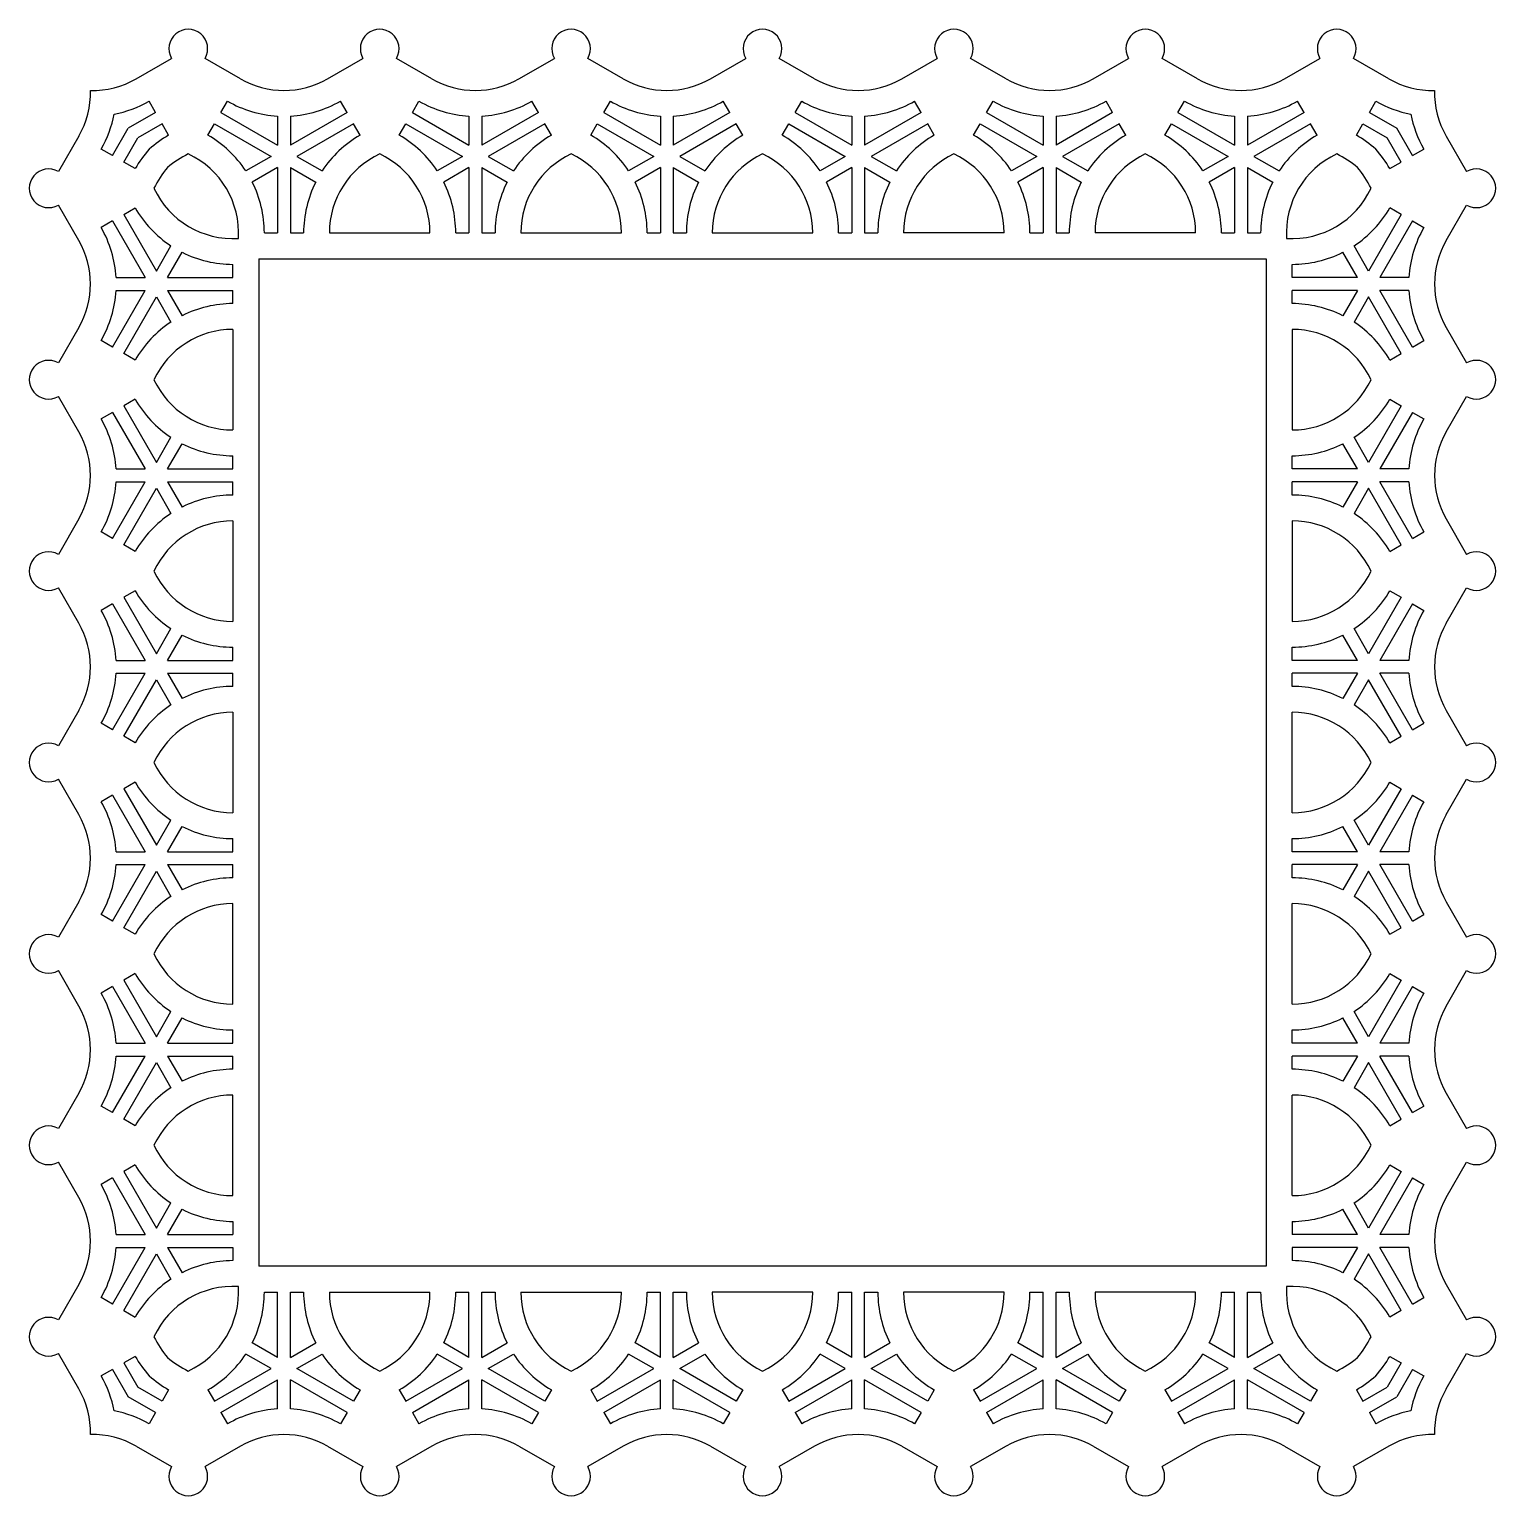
# Model space of a CAD drawing. Extents: x -115 to 365, y -50 to 177.
# Drawn here: x 138.1 to 365.4, y -49.9 to 177.4 of the extents above; entities that cross this region are included whole.
import ezdxf

# ---------------------------------------------------------------- set-up
doc = ezdxf.new("R2010")
doc.units = 0
doc.layers.get('0').update_dxf_attribs({"linetype": 'CONTINUOUS'})

msp = doc.modelspace()

# ---------------------------------------------------------------- linework, layer by layer
for p, q in [((154.629152, 169.772779), (160.11578, 172.940485)), ((170.79856, 169.772779), (165.311932, 172.940485)), ((184.300386, 169.772779), (189.787014, 172.940485)), ((200.469794, 169.772779), (194.983166, 172.940485)), ((213.971621, 169.772779), (219.458248, 172.940485)), ((230.141028, 169.772779), (224.654401, 172.940485)), ((243.642855, 169.772779), (249.129482, 172.940485)), ((259.812262, 169.772779), (254.325635, 172.940485)), ((273.314089, 169.772779), (278.800716, 172.940485)), ((289.483496, 169.772779), (283.996869, 172.940485)), ((302.985323, 169.772779), (308.47195, 172.940485)), ((319.15473, 169.772779), (313.668103, 172.940485)), ((332.656557, 169.772779), (338.143184, 172.940485)), ((348.825964, 169.772779), (343.339337, 172.940485)), ((157.650328, 164.539948), (156.629152, 166.308677)), ((167.777384, 164.539948), (168.79856, 166.308677)), ((187.321562, 164.539948), (186.300386, 166.308677)), ((197.448618, 164.539948), (198.469794, 166.308677)), ((216.992796, 164.539948), (215.971621, 166.308677)), ((227.119852, 164.539948), (228.141028, 166.308677)), ((246.664031, 164.539948), (245.642855, 166.308677)), ((256.791086, 164.539948), (257.812262, 166.308677)), ((276.335265, 164.539948), (275.314089, 166.308677)), ((286.46232, 164.539948), (287.483496, 166.308677)), ((306.006499, 164.539948), (304.985323, 166.308677)), ((316.133554, 164.539948), (317.15473, 166.308677)), ((335.677733, 164.539948), (334.656557, 166.308677)), ((345.804788, 164.539948), (346.825964, 166.308677)), ((157.650328, 164.539948), (153.417233, 162.095969)), ((167.777384, 164.539948), (176.549473, 159.47538)), ((176.549473, 163.992469), (176.549473, 159.47538)), ((187.321562, 164.539948), (178.549473, 159.47538)), ((178.549473, 163.992469), (178.549473, 159.47538)), ((197.448618, 164.539948), (206.220707, 159.47538)), ((206.220707, 163.992469), (206.220707, 159.47538)), ((216.992796, 164.539948), (208.220707, 159.47538)), ((208.220707, 163.992469), (208.220707, 159.47538)), ((227.119852, 164.539948), (235.891941, 159.47538)), ((235.891941, 163.992469), (235.891941, 159.47538)), ((246.664031, 164.539948), (237.891941, 159.47538)), ((237.891941, 163.992469), (237.891941, 159.47538)), ((256.791086, 164.539948), (265.563175, 159.47538)), ((265.563175, 163.992469), (265.563175, 159.47538)), ((276.335265, 164.539948), (267.563175, 159.47538)), ((267.563175, 163.992469), (267.563175, 159.47538)), ((286.46232, 164.539948), (295.234409, 159.47538)), ((295.234409, 163.992469), (295.234409, 159.47538)), ((306.006499, 164.539948), (297.234409, 159.47538)), ((297.234409, 163.992469), (297.234409, 159.47538)), ((316.133554, 164.539948), (324.905644, 159.47538)), ((324.905644, 163.992469), (324.905644, 159.47538)), ((335.677733, 164.539948), (326.905644, 159.47538)), ((326.905644, 163.992469), (326.905644, 159.47538)), ((345.804788, 164.539948), (350.037884, 162.095969)), ((150.973254, 157.862874), (153.417233, 162.095969)), ((158.650328, 162.807898), (154.881334, 160.631868)), ((159.671504, 161.039169), (158.650328, 162.807898)), ((165.756208, 161.039169), (166.777384, 162.807898)), ((166.777384, 162.807898), (175.549473, 157.74333)), ((188.321562, 162.807898), (179.549473, 157.74333)), ((189.342738, 161.039169), (188.321562, 162.807898)), ((195.427442, 161.039169), (196.448618, 162.807898)), ((196.448618, 162.807898), (205.220707, 157.74333)), ((217.992796, 162.807898), (209.220707, 157.74333)), ((219.013972, 161.039169), (217.992796, 162.807898)), ((225.098676, 161.039169), (226.119852, 162.807898)), ((226.119852, 162.807898), (234.891941, 157.74333)), ((247.664031, 162.807898), (238.891941, 157.74333)), ((248.685206, 161.039169), (247.664031, 162.807898)), ((254.76991, 161.039169), (255.791086, 162.807898)), ((255.791086, 162.807898), (264.563175, 157.74333)), ((277.335265, 162.807898), (268.563175, 157.74333)), ((278.356441, 161.039169), (277.335265, 162.807898)), ((284.441144, 161.039169), (285.46232, 162.807898)), ((285.46232, 162.807898), (294.234409, 157.74333)), ((307.006499, 162.807898), (298.234409, 157.74333)), ((308.027675, 161.039169), (307.006499, 162.807898)), ((314.112378, 161.039169), (315.133554, 162.807898)), ((315.133554, 162.807898), (323.905644, 157.74333)), ((336.677733, 162.807898), (327.905644, 157.74333)), ((337.698909, 161.039169), (336.677733, 162.807898)), ((343.783612, 161.039169), (344.804788, 162.807898)), ((344.804788, 162.807898), (348.573783, 160.631868)), ((352.481863, 157.862874), (350.037884, 162.095969)), ((145.740423, 160.884049), (142.572717, 155.397422)), ((152.705304, 156.862874), (154.881334, 160.631868)), ((350.749812, 156.862874), (348.573783, 160.631868)), ((357.714693, 160.884049), (360.882399, 155.397422)), ((150.973254, 157.862874), (149.204525, 158.884049)), ((154.474033, 155.841698), (152.705304, 156.862874)), ((175.549473, 157.74333), (171.63756, 155.484785)), ((179.549473, 157.74333), (183.461386, 155.484785)), ((205.220707, 157.74333), (201.308794, 155.484785)), ((209.220707, 157.74333), (213.132621, 155.484785)), ((234.891941, 157.74333), (230.980028, 155.484785)), ((238.891941, 157.74333), (242.803855, 155.484785)), ((264.563175, 157.74333), (260.651262, 155.484785)), ((268.563175, 157.74333), (272.475089, 155.484785)), ((294.234409, 157.74333), (290.322496, 155.484785)), ((298.234409, 157.74333), (302.146323, 155.484785)), ((323.905644, 157.74333), (319.99373, 155.484785)), ((327.905644, 157.74333), (331.817557, 155.484785)), ((348.981084, 155.841698), (350.749812, 156.862874)), ((352.481863, 157.862874), (354.250592, 158.884049)), ((176.549473, 156.011279), (172.63756, 153.752735)), ((176.549473, 156.011279), (176.549473, 145.882143)), ((178.549473, 156.011279), (178.549473, 145.882143)), ((178.549473, 156.011279), (182.461386, 153.752735)), ((206.220707, 156.011279), (202.308794, 153.752735)), ((206.220707, 156.011279), (206.220707, 145.882143)), ((208.220707, 156.011279), (208.220707, 145.882143)), ((208.220707, 156.011279), (212.132621, 153.752735)), ((235.891941, 156.011279), (231.980028, 153.752735)), ((235.891941, 156.011279), (235.891941, 145.882143)), ((237.891941, 156.011279), (237.891941, 145.882143)), ((237.891941, 156.011279), (241.803855, 153.752735)), ((265.563175, 156.011279), (261.651262, 153.752735)), ((265.563175, 156.011279), (265.563175, 145.882143)), ((267.563175, 156.011279), (267.563175, 145.882143)), ((267.563175, 156.011279), (271.475089, 153.752735)), ((295.234409, 156.011279), (291.322496, 153.752735)), ((295.234409, 156.011279), (295.234409, 145.882143)), ((297.234409, 156.011279), (297.234409, 145.882143)), ((297.234409, 156.011279), (301.146323, 153.752735)), ((324.905644, 156.011279), (320.99373, 153.752735)), ((324.905644, 156.011279), (324.905644, 145.882143)), ((326.905644, 156.011279), (326.905644, 145.882143)), ((326.905644, 156.011279), (330.817557, 153.752735)), ((145.740423, 144.714642), (142.572717, 150.201269)), ((357.714693, 144.714642), (360.882399, 150.201269)), ((152.705304, 148.735818), (154.474033, 149.756994)), ((152.705304, 148.735818), (157.769872, 139.963729)), ((350.749812, 148.735818), (345.685244, 139.963729)), ((350.749812, 148.735818), (348.981084, 149.756994)), ((150.973254, 147.735818), (149.204525, 146.714642)), ((150.973254, 147.735818), (156.037822, 138.963729)), ((174.507121, 145.882143), (176.549473, 145.882143)), ((178.549473, 145.882143), (180.591825, 145.882143)), ((184.591825, 145.882143), (200.178355, 145.882143)), ((204.178355, 145.882143), (206.220707, 145.882143)), ((208.220707, 145.882143), (210.263059, 145.882143)), ((214.263059, 145.882143), (229.849589, 145.882143)), ((233.849589, 145.882143), (235.891941, 145.882143)), ((237.891941, 145.882143), (239.934293, 145.882143)), ((243.934293, 145.882143), (259.520824, 145.882143)), ((263.520824, 145.882143), (265.563175, 145.882143)), ((267.563175, 145.882143), (269.605527, 145.882143)), ((289.192058, 145.882143), (273.605527, 145.882143)), ((293.192058, 145.882143), (295.234409, 145.882143)), ((297.234409, 145.882143), (299.276761, 145.882143)), ((318.863292, 145.882143), (303.276761, 145.882143)), ((322.863292, 145.882143), (324.905644, 145.882143)), ((326.905644, 145.882143), (328.947995, 145.882143)), ((352.481863, 147.735818), (347.417295, 138.963729)), ((352.481863, 147.735818), (354.250592, 146.714642)), ((157.769872, 139.963729), (160.028417, 143.875642)), ((345.685244, 139.963729), (343.4267, 143.875642)), ((159.501923, 138.963729), (161.760467, 142.875642)), ((169.631059, 138.963729), (169.631059, 141.006081)), ((173.631059, 141.882143), (329.824057, 141.882143)), ((173.631059, 141.882143), (173.631059, -14.310856)), ((329.824057, 141.882143), (329.824057, -14.310856)), ((333.824057, 138.963729), (333.824057, 141.006081)), ((343.953194, 138.963729), (341.694649, 142.875642)), ((151.520733, 138.963729), (156.037822, 138.963729)), ((159.501923, 138.963729), (169.631059, 138.963729)), ((343.953194, 138.963729), (333.824057, 138.963729)), ((351.934384, 138.963729), (347.417295, 138.963729)), ((150.973254, 128.191639), (156.037822, 136.963729)), ((151.520733, 136.963729), (156.037822, 136.963729)), ((159.501923, 136.963729), (161.760467, 133.051815)), ((159.501923, 136.963729), (169.631059, 136.963729)), ((169.631059, 134.921377), (169.631059, 136.963729)), ((333.824057, 134.921377), (333.824057, 136.963729)), ((343.953194, 136.963729), (333.824057, 136.963729)), ((343.953194, 136.963729), (341.694649, 133.051815)), ((352.481863, 128.191639), (347.417295, 136.963729)), ((351.934384, 136.963729), (347.417295, 136.963729)), ((152.705304, 127.191639), (157.769872, 135.963729)), ((157.769872, 135.963729), (160.028417, 132.051815)), ((345.685244, 135.963729), (343.4267, 132.051815)), ((350.749812, 127.191639), (345.685244, 135.963729)), ((145.740423, 131.212815), (142.572717, 125.726188)), ((169.631059, 130.921377), (169.631059, 115.334846)), ((333.824057, 130.921377), (333.824057, 115.334846)), ((357.714693, 131.212815), (360.882399, 125.726188)), ((150.973254, 128.191639), (149.204525, 129.212815)), ((352.481863, 128.191639), (354.250592, 129.212815)), ((154.474033, 126.170464), (152.705304, 127.191639)), ((348.981084, 126.170464), (350.749812, 127.191639)), ((145.740423, 115.043408), (142.572717, 120.530035)), ((357.714693, 115.043408), (360.882399, 120.530035)), ((154.474033, 120.08576), (152.705304, 119.064584)), ((152.705304, 119.064584), (157.769872, 110.292495)), ((350.749812, 119.064584), (345.685244, 110.292495)), ((348.981084, 120.08576), (350.749812, 119.064584)), ((150.973254, 118.064584), (149.204525, 117.043408)), ((150.973254, 118.064584), (156.037822, 109.292495)), ((352.481863, 118.064584), (347.417295, 109.292495)), ((352.481863, 118.064584), (354.250592, 117.043408)), ((157.769872, 110.292495), (160.028417, 114.204408)), ((345.685244, 110.292495), (343.4267, 114.204408)), ((159.501923, 109.292495), (161.760467, 113.204408)), ((343.953194, 109.292495), (341.694649, 113.204408)), ((151.520733, 109.292495), (156.037822, 109.292495)), ((159.501923, 109.292495), (169.631059, 109.292495)), ((169.631059, 109.292495), (169.631059, 111.334846)), ((333.824057, 109.292495), (333.824057, 111.334846)), ((343.953194, 109.292495), (333.824057, 109.292495)), ((351.934384, 109.292495), (347.417295, 109.292495)), ((150.973254, 98.520405), (156.037822, 107.292495)), ((151.520733, 107.292495), (156.037822, 107.292495)), ((159.501923, 107.292495), (161.760467, 103.380581)), ((159.501923, 107.292495), (169.631059, 107.292495)), ((169.631059, 105.250143), (169.631059, 107.292495)), ((343.953194, 107.292495), (333.824057, 107.292495)), ((333.824057, 105.250143), (333.824057, 107.292495)), ((343.953194, 107.292495), (341.694649, 103.380581)), ((352.481863, 98.520405), (347.417295, 107.292495)), ((351.934384, 107.292495), (347.417295, 107.292495)), ((152.705304, 97.520405), (157.769872, 106.292495)), ((157.769872, 106.292495), (160.028417, 102.380581)), ((345.685244, 106.292495), (343.4267, 102.380581)), ((350.749812, 97.520405), (345.685244, 106.292495)), ((145.740423, 101.541581), (142.572717, 96.054954)), ((169.631059, 101.250143), (169.631059, 85.663612)), ((333.824057, 101.250143), (333.824057, 85.663612)), ((357.714693, 101.541581), (360.882399, 96.054954)), ((150.973254, 98.520405), (149.204525, 99.541581)), ((352.481863, 98.520405), (354.250592, 99.541581)), ((154.474033, 96.499229), (152.705304, 97.520405)), ((348.981084, 96.499229), (350.749812, 97.520405)), ((145.740423, 85.372174), (142.572717, 90.858801)), ((154.474033, 90.414526), (152.705304, 89.39335)), ((152.705304, 89.39335), (157.769872, 80.621261)), ((350.749812, 89.39335), (345.685244, 80.621261)), ((348.981084, 90.414526), (350.749812, 89.39335)), ((357.714693, 85.372174), (360.882399, 90.858801)), ((150.973254, 88.39335), (149.204525, 87.372174)), ((150.973254, 88.39335), (156.037822, 79.621261)), ((352.481863, 88.39335), (347.417295, 79.621261)), ((352.481863, 88.39335), (354.250592, 87.372174)), ((157.769872, 80.621261), (160.028417, 84.533174)), ((345.685244, 80.621261), (343.4267, 84.533174)), ((159.501923, 79.621261), (161.760467, 83.533174)), ((343.953194, 79.621261), (341.694649, 83.533174)), ((151.520733, 79.621261), (156.037822, 79.621261)), ((159.501923, 79.621261), (169.631059, 79.621261)), ((169.631059, 79.621261), (169.631059, 81.663612)), ((333.824057, 79.621261), (333.824057, 81.663612)), ((343.953194, 79.621261), (333.824057, 79.621261)), ((351.934384, 79.621261), (347.417295, 79.621261)), ((150.973254, 68.849171), (156.037822, 77.621261)), ((151.520733, 77.621261), (156.037822, 77.621261)), ((159.501923, 77.621261), (169.631059, 77.621261)), ((159.501923, 77.621261), (161.760467, 73.709347)), ((169.631059, 75.578909), (169.631059, 77.621261)), ((343.953194, 77.621261), (333.824057, 77.621261)), ((333.824057, 75.578909), (333.824057, 77.621261)), ((343.953194, 77.621261), (341.694649, 73.709347)), ((352.481863, 68.849171), (347.417295, 77.621261)), ((351.934384, 77.621261), (347.417295, 77.621261)), ((152.705304, 67.849171), (157.769872, 76.621261)), ((157.769872, 76.621261), (160.028417, 72.709347)), ((345.685244, 76.621261), (343.4267, 72.709347)), ((350.749812, 67.849171), (345.685244, 76.621261)), ((145.740423, 71.870347), (142.572717, 66.38372)), ((169.631059, 71.578909), (169.631059, 55.992378)), ((333.824057, 55.992378), (333.824057, 71.578909)), ((357.714693, 71.870347), (360.882399, 66.38372)), ((150.973254, 68.849171), (149.204525, 69.870347)), ((352.481863, 68.849171), (354.250592, 69.870347)), ((154.474033, 66.827995), (152.705304, 67.849171)), ((348.981084, 66.827995), (350.749812, 67.849171)), ((145.740423, 55.70094), (142.572717, 61.187567)), ((154.474033, 60.743292), (152.705304, 59.722116)), ((152.705304, 59.722116), (157.769872, 50.950026)), ((350.749812, 59.722116), (345.685244, 50.950026)), ((348.981084, 60.743292), (350.749812, 59.722116)), ((357.714693, 55.70094), (360.882399, 61.187567)), ((150.973254, 58.722116), (149.204525, 57.70094)), ((150.973254, 58.722116), (156.037822, 49.950026)), ((352.481863, 58.722116), (347.417295, 49.950026)), ((352.481863, 58.722116), (354.250592, 57.70094)), ((157.769872, 50.950026), (160.028417, 54.86194)), ((345.685244, 50.950026), (343.4267, 54.86194)), ((159.501923, 49.950026), (161.760467, 53.86194)), ((343.953194, 49.950026), (341.694649, 53.86194)), ((169.631059, 49.950026), (169.631059, 51.992378)), ((333.824057, 49.950026), (333.824057, 51.992378)), ((150.973254, 39.177937), (156.037822, 47.950026)), ((151.520733, 49.950026), (156.037822, 49.950026)), ((151.520733, 47.950026), (156.037822, 47.950026)), ((159.501923, 49.950026), (169.631059, 49.950026)), ((159.501923, 47.950026), (169.631059, 47.950026)), ((159.501923, 47.950026), (161.760467, 44.038113)), ((169.631059, 45.907675), (169.631059, 47.950026)), ((343.953194, 49.950026), (333.824057, 49.950026)), ((333.824057, 45.907675), (333.824057, 47.950026)), ((343.953194, 47.950026), (333.824057, 47.950026)), ((343.953194, 47.950026), (341.694649, 44.038113)), ((351.934384, 49.950026), (347.417295, 49.950026)), ((352.481863, 39.177937), (347.417295, 47.950026)), ((351.934384, 47.950026), (347.417295, 47.950026)), ((152.705304, 38.177937), (157.769872, 46.950026)), ((157.769872, 46.950026), (160.028417, 43.038113)), ((345.685244, 46.950026), (343.4267, 43.038113)), ((350.749812, 38.177937), (345.685244, 46.950026)), ((145.740423, 42.199113), (142.572717, 36.712486)), ((169.631059, 26.321144), (169.631059, 41.907675)), ((333.824057, 26.321144), (333.824057, 41.907675)), ((357.714693, 42.199113), (360.882399, 36.712486)), ((150.973254, 39.177937), (149.204525, 40.199113)), ((352.481863, 39.177937), (354.250592, 40.199113)), ((154.474033, 37.156761), (152.705304, 38.177937)), ((348.981084, 37.156761), (350.749812, 38.177937)), ((145.740423, 26.029706), (142.572717, 31.516333)), ((154.474033, 31.072058), (152.705304, 30.050882)), ((152.705304, 30.050882), (157.769872, 21.278792)), ((350.749812, 30.050882), (345.685244, 21.278792)), ((348.981084, 31.072058), (350.749812, 30.050882)), ((357.714693, 26.029706), (360.882399, 31.516333)), ((150.973254, 29.050882), (149.204525, 28.029706)), ((150.973254, 29.050882), (156.037822, 20.278792)), ((352.481863, 29.050882), (347.417295, 20.278792)), ((352.481863, 29.050882), (354.250592, 28.029706)), ((157.769872, 21.278792), (160.028417, 25.190706)), ((345.685244, 21.278792), (343.4267, 25.190706)), ((159.501923, 20.278792), (161.760467, 24.190706)), ((343.953194, 20.278792), (341.694649, 24.190706)), ((169.631059, 20.278792), (169.631059, 22.321144)), ((333.824057, 20.278792), (333.824057, 22.321144)), ((150.973254, 9.506703), (156.037822, 18.278792)), ((151.520733, 20.278792), (156.037822, 20.278792)), ((151.520733, 18.278792), (156.037822, 18.278792)), ((159.501923, 20.278792), (169.631059, 20.278792)), ((159.501923, 18.278792), (169.631059, 18.278792)), ((159.501923, 18.278792), (161.760467, 14.366879)), ((169.631059, 16.236441), (169.631059, 18.278792)), ((343.953194, 20.278792), (333.824057, 20.278792)), ((343.953194, 18.278792), (333.824057, 18.278792)), ((333.824057, 16.236441), (333.824057, 18.278792)), ((343.953194, 18.278792), (341.694649, 14.366879)), ((351.934384, 20.278792), (347.417295, 20.278792)), ((352.481863, 9.506703), (347.417295, 18.278792)), ((351.934384, 18.278792), (347.417295, 18.278792)), ((152.705304, 8.506703), (157.769872, 17.278792)), ((157.769872, 17.278792), (160.028417, 13.366879)), ((345.685244, 17.278792), (343.4267, 13.366879)), ((350.749812, 8.506703), (345.685244, 17.278792)), ((145.740423, 12.527879), (142.572717, 7.041252)), ((169.631059, -3.35009), (169.631059, 12.236441)), ((333.824057, -3.35009), (333.824057, 12.236441)), ((357.714693, 12.527879), (360.882399, 7.041252)), ((150.973254, 9.506703), (149.204525, 10.527879)), ((352.481863, 9.506703), (354.250592, 10.527879)), ((154.474033, 7.485527), (152.705304, 8.506703)), ((348.981084, 7.485527), (350.749812, 8.506703)), ((145.740423, -3.641528), (142.572717, 1.845099)), ((154.474033, 1.400824), (152.705304, 0.379648)), ((152.705304, 0.379648), (157.769872, -8.392442)), ((350.749812, 0.379648), (345.685244, -8.392442)), ((348.981084, 1.400824), (350.749812, 0.379648)), ((357.714693, -3.641528), (360.882399, 1.845099)), ((150.973254, -0.620352), (149.204525, -1.641528)), ((150.973254, -0.620352), (156.037822, -9.392442)), ((352.481863, -0.620352), (347.417295, -9.392442)), ((352.481863, -0.620352), (354.250592, -1.641528)), ((157.769872, -8.392442), (160.028417, -4.480528)), ((345.685244, -8.392442), (343.4267, -4.480528)), ((159.501923, -9.392442), (161.760467, -5.480528)), ((343.953194, -9.392442), (341.694649, -5.480528)), ((169.631059, -7.35009), (169.631059, -9.392442)), ((333.824057, -7.35009), (333.824057, -9.392442)), ((151.520733, -9.392442), (156.037822, -9.392442)), ((159.501923, -9.392442), (169.631059, -9.392442)), ((343.953194, -9.392442), (333.824057, -9.392442)), ((351.934384, -9.392442), (347.417295, -9.392442)), ((150.973254, -20.164531), (156.037822, -11.392442)), ((151.520733, -11.392442), (156.037822, -11.392442)), ((152.705304, -21.164531), (157.769872, -12.392442)), ((157.769872, -12.392442), (160.028417, -16.304355)), ((159.501923, -11.392442), (169.631059, -11.392442)), ((159.501923, -11.392442), (161.760467, -15.304355)), ((169.631059, -11.392442), (169.631059, -13.434794)), ((343.953194, -11.392442), (333.824057, -11.392442)), ((333.824057, -11.392442), (333.824057, -13.434794)), ((343.953194, -11.392442), (341.694649, -15.304355)), ((345.685244, -12.392442), (343.4267, -16.304355)), ((350.749812, -21.164531), (345.685244, -12.392442)), ((352.481863, -20.164531), (347.417295, -11.392442)), ((351.934384, -11.392442), (347.417295, -11.392442)), ((329.824057, -14.310856), (173.631059, -14.310856)), ((145.740423, -17.143355), (142.572717, -22.629982)), ((357.714693, -17.143355), (360.882399, -22.629982)), ((150.973254, -20.164531), (149.204525, -19.143355)), ((174.507121, -18.310856), (176.549473, -18.310856)), ((176.549473, -28.439992), (176.549473, -18.310856)), ((178.549473, -28.439992), (178.549473, -18.310856)), ((178.549473, -18.310856), (180.591825, -18.310856)), ((184.591825, -18.310856), (200.178355, -18.310856)), ((204.178355, -18.310856), (206.220707, -18.310856)), ((206.220707, -28.439992), (206.220707, -18.310856)), ((208.220707, -28.439992), (208.220707, -18.310856)), ((208.220707, -18.310856), (210.263059, -18.310856)), ((214.263059, -18.310856), (229.849589, -18.310856)), ((233.849589, -18.310856), (235.891941, -18.310856)), ((235.891941, -28.439992), (235.891941, -18.310856)), ((237.891941, -28.439992), (237.891941, -18.310856)), ((237.891941, -18.310856), (239.934293, -18.310856)), ((259.520824, -18.310856), (243.934293, -18.310856)), ((263.520824, -18.310856), (265.563175, -18.310856)), ((265.563175, -28.439992), (265.563175, -18.310856)), ((267.563175, -28.439992), (267.563175, -18.310856)), ((267.563175, -18.310856), (269.605527, -18.310856)), ((289.192058, -18.310856), (273.605527, -18.310856)), ((293.192058, -18.310856), (295.234409, -18.310856)), ((295.234409, -28.439992), (295.234409, -18.310856)), ((297.234409, -28.439992), (297.234409, -18.310856)), ((297.234409, -18.310856), (299.276761, -18.310856)), ((318.863292, -18.310856), (303.276761, -18.310856)), ((322.863292, -18.310856), (324.905644, -18.310856)), ((324.905644, -28.439992), (324.905644, -18.310856)), ((326.905644, -28.439992), (326.905644, -18.310856)), ((326.905644, -18.310856), (328.947995, -18.310856)), ((352.481863, -20.164531), (354.250592, -19.143355)), ((152.705304, -21.164531), (154.474033, -22.185707)), ((350.749812, -21.164531), (348.981084, -22.185707)), ((176.549473, -28.439992), (172.63756, -26.181448)), ((178.549473, -28.439992), (182.461386, -26.181448)), ((206.220707, -28.439992), (202.308794, -26.181448)), ((208.220707, -28.439992), (212.132621, -26.181448)), ((235.891941, -28.439992), (231.980028, -26.181448)), ((237.891941, -28.439992), (241.803855, -26.181448)), ((265.563175, -28.439992), (261.651262, -26.181448)), ((267.563175, -28.439992), (271.475089, -26.181448)), ((295.234409, -28.439992), (291.322496, -26.181448)), ((297.234409, -28.439992), (301.146323, -26.181448)), ((324.905644, -28.439992), (320.99373, -26.181448)), ((326.905644, -28.439992), (330.817557, -26.181448)), ((145.740423, -33.312762), (142.572717, -27.826135)), ((154.474033, -28.270411), (152.705304, -29.291586)), ((152.705304, -29.291586), (154.881334, -33.060581)), ((175.549473, -30.172042), (171.63756, -27.913498)), ((179.549473, -30.172042), (183.461386, -27.913498)), ((205.220707, -30.172042), (201.308794, -27.913498)), ((209.220707, -30.172042), (213.132621, -27.913498)), ((234.891941, -30.172042), (230.980028, -27.913498)), ((238.891941, -30.172042), (242.803855, -27.913498)), ((264.563175, -30.172042), (260.651262, -27.913498)), ((268.563175, -30.172042), (272.475089, -27.913498)), ((294.234409, -30.172042), (290.322496, -27.913498)), ((298.234409, -30.172042), (302.146323, -27.913498)), ((323.905644, -30.172042), (319.99373, -27.913498)), ((327.905644, -30.172042), (331.817557, -27.913498)), ((350.749812, -29.291586), (348.573783, -33.060581)), ((348.981084, -28.270411), (350.749812, -29.291586)), ((357.714693, -33.312762), (360.882399, -27.826135)), ((150.973254, -30.291586), (149.204525, -31.312762)), ((150.973254, -30.291586), (153.417233, -34.524682)), ((166.777384, -35.236611), (175.549473, -30.172042)), ((188.321562, -35.236611), (179.549473, -30.172042)), ((196.448618, -35.236611), (205.220707, -30.172042)), ((217.992796, -35.236611), (209.220707, -30.172042)), ((226.119852, -35.236611), (234.891941, -30.172042)), ((247.664031, -35.236611), (238.891941, -30.172042)), ((255.791086, -35.236611), (264.563175, -30.172042)), ((277.335265, -35.236611), (268.563175, -30.172042)), ((285.46232, -35.236611), (294.234409, -30.172042)), ((307.006499, -35.236611), (298.234409, -30.172042)), ((315.133554, -35.236611), (323.905644, -30.172042)), ((336.677733, -35.236611), (327.905644, -30.172042)), ((352.481863, -30.291586), (350.037884, -34.524682)), ((352.481863, -30.291586), (354.250592, -31.312762)), ((158.650328, -35.236611), (154.881334, -33.060581)), ((159.671504, -33.467882), (158.650328, -35.236611)), ((165.756208, -33.467882), (166.777384, -35.236611)), ((167.777384, -36.968661), (176.549473, -31.904093)), ((176.549473, -36.421182), (176.549473, -31.904093)), ((187.321562, -36.968661), (178.549473, -31.904093)), ((178.549473, -36.421182), (178.549473, -31.904093)), ((189.342738, -33.467882), (188.321562, -35.236611)), ((195.427442, -33.467882), (196.448618, -35.236611)), ((197.448618, -36.968661), (206.220707, -31.904093)), ((206.220707, -36.421182), (206.220707, -31.904093)), ((216.992796, -36.968661), (208.220707, -31.904093)), ((208.220707, -36.421182), (208.220707, -31.904093)), ((219.013972, -33.467882), (217.992796, -35.236611)), ((225.098676, -33.467882), (226.119852, -35.236611)), ((227.119852, -36.968661), (235.891941, -31.904093)), ((235.891941, -36.421182), (235.891941, -31.904093)), ((246.664031, -36.968661), (237.891941, -31.904093)), ((237.891941, -36.421182), (237.891941, -31.904093)), ((248.685206, -33.467882), (247.664031, -35.236611)), ((254.76991, -33.467882), (255.791086, -35.236611)), ((256.791086, -36.968661), (265.563175, -31.904093)), ((265.563175, -36.421182), (265.563175, -31.904093)), ((276.335265, -36.968661), (267.563175, -31.904093)), ((267.563175, -36.421182), (267.563175, -31.904093)), ((278.356441, -33.467882), (277.335265, -35.236611)), ((284.441144, -33.467882), (285.46232, -35.236611)), ((286.46232, -36.968661), (295.234409, -31.904093)), ((295.234409, -36.421182), (295.234409, -31.904093)), ((306.006499, -36.968661), (297.234409, -31.904093)), ((297.234409, -36.421182), (297.234409, -31.904093)), ((308.027675, -33.467882), (307.006499, -35.236611)), ((314.112378, -33.467882), (315.133554, -35.236611)), ((316.133554, -36.968661), (324.905644, -31.904093)), ((324.905644, -36.421182), (324.905644, -31.904093)), ((335.677733, -36.968661), (326.905644, -31.904093)), ((326.905644, -36.421182), (326.905644, -31.904093)), ((337.698909, -33.467882), (336.677733, -35.236611)), ((343.783612, -33.467882), (344.804788, -35.236611)), ((344.804788, -35.236611), (348.573783, -33.060581)), ((157.650328, -36.968661), (153.417233, -34.524682)), ((345.804788, -36.968661), (350.037884, -34.524682)), ((157.650328, -36.968661), (156.629152, -38.73739)), ((167.777384, -36.968661), (168.79856, -38.73739)), ((187.321562, -36.968661), (186.300386, -38.73739)), ((197.448618, -36.968661), (198.469794, -38.73739)), ((216.992796, -36.968661), (215.971621, -38.73739)), ((227.119852, -36.968661), (228.141028, -38.73739)), ((246.664031, -36.968661), (245.642855, -38.73739)), ((256.791086, -36.968661), (257.812262, -38.73739)), ((276.335265, -36.968661), (275.314089, -38.73739)), ((286.46232, -36.968661), (287.483496, -38.73739)), ((306.006499, -36.968661), (304.985323, -38.73739)), ((316.133554, -36.968661), (317.15473, -38.73739)), ((335.677733, -36.968661), (334.656557, -38.73739)), ((345.804788, -36.968661), (346.825964, -38.73739)), ((154.629152, -42.201492), (160.11578, -45.369197)), ((170.79856, -42.201492), (165.311932, -45.369197)), ((184.300386, -42.201492), (189.787014, -45.369197)), ((200.469794, -42.201492), (194.983166, -45.369197)), ((213.971621, -42.201492), (219.458248, -45.369197)), ((230.141028, -42.201492), (224.654401, -45.369197)), ((243.642855, -42.201492), (249.129482, -45.369197)), ((259.812262, -42.201492), (254.325635, -45.369197)), ((273.314089, -42.201492), (278.800716, -45.369197)), ((289.483496, -42.201492), (283.996869, -45.369197)), ((302.985323, -42.201492), (308.47195, -45.369197)), ((319.15473, -42.201492), (313.668103, -45.369197)), ((332.656557, -42.201492), (338.143184, -45.369197)), ((348.825964, -42.201492), (343.339337, -45.369197))]:
    msp.add_line(p, q)
for centre, radius, start, end in [((162.713856, 174.440485), 3, 330, 210), ((192.38509, 174.440485), 3, 330, 210), ((222.056324, 174.440485), 3, 330, 210), ((251.727558, 174.440485), 3, 330, 210), ((281.398792, 174.440485), 3, 330, 210), ((311.070027, 174.440485), 3, 330, 210), ((340.741261, 174.440485), 3, 330, 210), ((147.878239, 181.465703), 13.501827, 268.58666, 300), ((177.549473, 181.465703), 13.501827, 240, 300), ((207.220707, 181.465703), 13.501827, 240, 300), ((236.891941, 181.465703), 13.501827, 240, 300), ((266.563175, 181.465703), 13.501827, 240, 300), ((296.234409, 181.465703), 13.501827, 240, 300), ((325.905644, 181.465703), 13.501827, 240, 300), ((355.576878, 181.465703), 13.501827, 240, 271.41334), ((134.047499, 167.634963), 13.501827, 330, 1.41334), ((147.878239, 181.465703), 17.501827, 281.027979, 300), ((177.549473, 181.465703), 17.501827, 240, 266.724513), ((177.549473, 181.465703), 17.501827, 273.275487, 300), ((207.220707, 181.465703), 17.501827, 240, 266.724513), ((207.220707, 181.465703), 17.501827, 273.275487, 300), ((236.891941, 181.465703), 17.501827, 240, 266.724513), ((236.891941, 181.465703), 17.501827, 273.275487, 300), ((266.563175, 181.465703), 17.501827, 240, 266.724513), ((266.563175, 181.465703), 17.501827, 273.275487, 300), ((296.234409, 181.465703), 17.501827, 240, 266.724513), ((296.234409, 181.465703), 17.501827, 273.275487, 300), ((325.905644, 181.465703), 17.501827, 240, 266.724513), ((325.905644, 181.465703), 17.501827, 273.275487, 300), ((355.576878, 181.465703), 17.501827, 240, 258.972021), ((369.407618, 167.634963), 13.501827, 178.58666, 210), ((134.047499, 167.634963), 17.501827, 330, 348.972021), ((369.407618, 167.634963), 17.501827, 191.027979, 210), ((168.422418, 145.882143), 17.501827, 120, 132.201054), ((157.005295, 145.882143), 17.501827, 33.275487, 60), ((198.093652, 145.882143), 17.501827, 120, 146.724513), ((186.676529, 145.882143), 17.501827, 33.275487, 60), ((227.764886, 145.882143), 17.501827, 120, 146.724513), ((216.347763, 145.882143), 17.501827, 33.275487, 60), ((257.43612, 145.882143), 17.501827, 120, 146.724513), ((246.018997, 145.882143), 17.501827, 33.275487, 60), ((287.107354, 145.882143), 17.501827, 120, 146.724513), ((275.690231, 145.882143), 17.501827, 33.275487, 60), ((316.778588, 145.882143), 17.501827, 120, 146.724513), ((305.361465, 145.882143), 17.501827, 33.275487, 60), ((346.449822, 145.882143), 17.501827, 120, 146.724513), ((335.032699, 145.882143), 17.501827, 47.798946, 60), ((169.631059, 147.090784), 17.501827, 137.798946, 150), ((168.422418, 145.882143), 13.501827, 115.011439, 131.370865), ((157.005295, 145.882143), 13.501827, 356.39347, 64.988561), ((198.093652, 145.882143), 13.501827, 115.011439, 180), ((186.676529, 145.882143), 13.501827, 360, 64.988561), ((227.764886, 145.882143), 13.501827, 115.011439, 180), ((216.347763, 145.882143), 13.501827, 360, 64.988561), ((257.43612, 145.882143), 13.501827, 115.011439, 180), ((246.018997, 145.882143), 13.501827, 360, 64.988561), ((287.107354, 145.882143), 13.501827, 115.011439, 180), ((275.690231, 145.882143), 13.501827, 0, 64.988561), ((316.778588, 145.882143), 13.501827, 115.011439, 180), ((305.361465, 145.882143), 13.501827, 0, 64.988561), ((346.449822, 145.882143), 13.501827, 115.011439, 183.60653), ((335.032699, 145.882143), 13.501827, 48.629135, 64.988561), ((333.824057, 147.090784), 17.501827, 30, 42.201054), ((141.072717, 152.799346), 3, 60, 300), ((169.631059, 147.090784), 13.501827, 138.629135, 154.988561), ((333.824057, 147.090784), 13.501827, 25.011439, 41.370865), ((362.382399, 152.799346), 3, 240, 120), ((169.631059, 158.507907), 13.501827, 205.011439, 273.60653), ((157.005295, 145.882143), 17.501827, 360, 26.724513), ((198.093652, 145.882143), 17.501827, 153.275487, 180), ((186.676529, 145.882143), 17.501827, 360, 26.724513), ((227.764886, 145.882143), 17.501827, 153.275487, 180), ((216.347763, 145.882143), 17.501827, 360, 26.724513), ((257.43612, 145.882143), 17.501827, 153.275487, 180), ((246.018997, 145.882143), 17.501827, 360, 26.724513), ((287.107354, 145.882143), 17.501827, 153.275487, 180), ((275.690231, 145.882143), 17.501827, 360, 26.724513), ((316.778588, 145.882143), 17.501827, 153.275487, 180), ((305.361465, 145.882143), 17.501827, 360, 26.724513), ((346.449822, 145.882143), 17.501827, 153.275487, 180), ((333.824057, 158.507907), 13.501827, 266.39347, 334.988561), ((169.631059, 158.507907), 17.501827, 210, 236.724513), ((333.824057, 158.507907), 17.501827, 303.275487, 330), ((134.047499, 137.963729), 17.501827, 3.275487, 30), ((369.407618, 137.963729), 17.501827, 150, 176.724513), ((134.047499, 137.963729), 13.501827, 330, 30), ((369.407618, 137.963729), 13.501827, 150, 210), ((169.631059, 158.507907), 17.501827, 243.275487, 270), ((333.824057, 158.507907), 17.501827, 270, 296.724513), ((134.047499, 137.963729), 17.501827, 330, 356.724513), ((369.407618, 137.963729), 17.501827, 183.275487, 210), ((169.631059, 117.41955), 17.501827, 90, 116.724513), ((333.824057, 117.41955), 17.501827, 63.275487, 90), ((169.631059, 117.41955), 17.501827, 123.275487, 150), ((333.824057, 117.41955), 17.501827, 30, 56.724513), ((169.631059, 117.41955), 13.501827, 90, 154.988561), ((333.824057, 117.41955), 13.501827, 25.011439, 90), ((141.072717, 123.128112), 3, 60, 300), ((362.382399, 123.128112), 3, 240, 120), ((169.631059, 128.836673), 13.501827, 205.011439, 270), ((333.824057, 128.836673), 13.501827, 270, 334.988561), ((169.631059, 128.836673), 17.501827, 210, 236.724513), ((333.824057, 128.836673), 17.501827, 303.275487, 330), ((134.047499, 108.292495), 17.501827, 3.275487, 30), ((369.407618, 108.292495), 17.501827, 150, 176.724513), ((134.047499, 108.292495), 13.501827, 330, 30), ((369.407618, 108.292495), 13.501827, 150, 210), ((169.631059, 128.836673), 17.501827, 243.275487, 270), ((333.824057, 128.836673), 17.501827, 270, 296.724513), ((134.047499, 108.292495), 17.501827, 330, 356.724513), ((369.407618, 108.292495), 17.501827, 183.275487, 210), ((169.631059, 87.748316), 17.501827, 90, 116.724513), ((333.824057, 87.748316), 17.501827, 63.275487, 90), ((169.631059, 87.748316), 17.501827, 123.275487, 150), ((333.824057, 87.748316), 17.501827, 30, 56.724513), ((169.631059, 87.748316), 13.501827, 90, 154.988561), ((333.824057, 87.748316), 13.501827, 25.011439, 90), ((141.072717, 93.456878), 3, 60, 300), ((362.382399, 93.456878), 3, 240, 120), ((169.631059, 99.165439), 13.501827, 205.011439, 270), ((333.824057, 99.165439), 13.501827, 270, 334.988561), ((169.631059, 99.165439), 17.501827, 210, 236.724513), ((333.824057, 99.165439), 17.501827, 303.275487, 330), ((134.047499, 78.621261), 17.501827, 3.275487, 30), ((369.407618, 78.621261), 17.501827, 150, 176.724513), ((134.047499, 78.621261), 13.501827, 330, 30), ((369.407618, 78.621261), 13.501827, 150, 210), ((169.631059, 99.165439), 17.501827, 243.275487, 270), ((333.824057, 99.165439), 17.501827, 270, 296.724513), ((134.047499, 78.621261), 17.501827, 330, 356.724513), ((369.407618, 78.621261), 17.501827, 183.275487, 210), ((169.631059, 58.077082), 17.501827, 90, 116.724513), ((333.824057, 58.077082), 17.501827, 63.275487, 90), ((169.631059, 58.077082), 17.501827, 123.275487, 150), ((169.631059, 58.077082), 13.501827, 90, 154.988561), ((333.824057, 58.077082), 13.501827, 25.011439, 90), ((333.824057, 58.077082), 17.501827, 30, 56.724513), ((141.072717, 63.785644), 3, 60, 300), ((362.382399, 63.785644), 3, 240, 120), ((169.631059, 69.494205), 13.501827, 205.011439, 270), ((333.824057, 69.494205), 13.501827, 270, 334.988561), ((169.631059, 69.494205), 17.501827, 210, 236.724513), ((333.824057, 69.494205), 17.501827, 303.275487, 330), ((134.047499, 48.950026), 17.501827, 3.275487, 30), ((369.407618, 48.950026), 17.501827, 150, 176.724513), ((134.047499, 48.950026), 13.501827, 330, 30), ((369.407618, 48.950026), 13.501827, 150, 210), ((169.631059, 69.494205), 17.501827, 243.275487, 270), ((333.824057, 69.494205), 17.501827, 270, 296.724513), ((134.047499, 48.950026), 17.501827, 330, 356.724513), ((369.407618, 48.950026), 17.501827, 183.275487, 210), ((169.631059, 28.405848), 17.501827, 90, 116.724513), ((333.824057, 28.405848), 17.501827, 63.275487, 90), ((169.631059, 28.405848), 17.501827, 123.275487, 150), ((169.631059, 28.405848), 13.501827, 90, 154.988561), ((333.824057, 28.405848), 13.501827, 25.011439, 90), ((333.824057, 28.405848), 17.501827, 30, 56.724513), ((141.072717, 34.114409), 3, 60, 300), ((362.382399, 34.114409), 3, 240, 120), ((169.631059, 39.822971), 13.501827, 205.011439, 270), ((333.824057, 39.822971), 13.501827, 270, 334.988561), ((169.631059, 39.822971), 17.501827, 210, 236.724513), ((333.824057, 39.822971), 17.501827, 303.275487, 330), ((134.047499, 19.278792), 17.501827, 3.275487, 30), ((369.407618, 19.278792), 17.501827, 150, 176.724513), ((134.047499, 19.278792), 13.501827, 330, 30), ((369.407618, 19.278792), 13.501827, 150, 210), ((169.631059, 39.822971), 17.501827, 243.275487, 270), ((333.824057, 39.822971), 17.501827, 270, 296.724513), ((134.047499, 19.278792), 17.501827, 330, 356.724513), ((369.407618, 19.278792), 17.501827, 183.275487, 210), ((169.631059, -1.265386), 17.501827, 90, 116.724513), ((333.824057, -1.265386), 17.501827, 63.275487, 90), ((169.631059, -1.265386), 17.501827, 123.275487, 150), ((169.631059, -1.265386), 13.501827, 90, 154.988561), ((333.824057, -1.265386), 13.501827, 25.011439, 90), ((333.824057, -1.265386), 17.501827, 30, 56.724513), ((141.072717, 4.443175), 3, 60, 300), ((362.382399, 4.443175), 3, 240, 120), ((169.631059, 10.151737), 13.501827, 205.011439, 270), ((333.824057, 10.151737), 13.501827, 270, 334.988561), ((169.631059, 10.151737), 17.501827, 210, 236.724513), ((333.824057, 10.151737), 17.501827, 303.275487, 330), ((134.047499, -10.392442), 17.501827, 3.275487, 30), ((369.407618, -10.392442), 17.501827, 150, 176.724513), ((134.047499, -10.392442), 13.501827, 330, 30), ((369.407618, -10.392442), 13.501827, 150, 210), ((169.631059, 10.151737), 17.501827, 243.275487, 270), ((333.824057, 10.151737), 17.501827, 270, 296.724513), ((134.047499, -10.392442), 17.501827, 330, 356.724513), ((169.631059, -30.93662), 17.501827, 90, 116.724513), ((333.824057, -30.93662), 17.501827, 63.275487, 90), ((369.407618, -10.392442), 17.501827, 183.275487, 210), ((169.631059, -30.93662), 17.501827, 123.275487, 150), ((169.631059, -30.93662), 13.501827, 86.39347, 154.988561), ((157.005295, -18.310856), 13.501827, 295.011439, 3.60653), ((346.449822, -18.310856), 13.501827, 176.39347, 244.988561), ((333.824057, -30.93662), 13.501827, 25.011439, 93.60653), ((333.824057, -30.93662), 17.501827, 30, 56.724513), ((157.005295, -18.310856), 17.501827, 333.275487, 0), ((198.093652, -18.310856), 17.501827, 180, 206.724513), ((198.093652, -18.310856), 13.501827, 180, 244.988561), ((186.676529, -18.310856), 13.501827, 295.011439, 0), ((186.676529, -18.310856), 17.501827, 333.275487, 0), ((227.764886, -18.310856), 17.501827, 180, 206.724513), ((227.764886, -18.310856), 13.501827, 180, 244.988561), ((216.347763, -18.310856), 13.501827, 295.011439, 0), ((216.347763, -18.310856), 17.501827, 333.275487, 0), ((257.43612, -18.310856), 17.501827, 180, 206.724513), ((257.43612, -18.310856), 13.501827, 180, 244.988561), ((246.018997, -18.310856), 13.501827, 295.011439, 0), ((246.018997, -18.310856), 17.501827, 333.275487, 0), ((287.107354, -18.310856), 17.501827, 180, 206.724513), ((287.107354, -18.310856), 13.501827, 180, 244.988561), ((275.690231, -18.310856), 13.501827, 295.011439, 0), ((275.690231, -18.310856), 17.501827, 333.275487, 0), ((316.778588, -18.310856), 17.501827, 180, 206.724513), ((316.778588, -18.310856), 13.501827, 180, 244.988561), ((305.361465, -18.310856), 13.501827, 295.011439, 0), ((305.361465, -18.310856), 17.501827, 333.275487, 0), ((346.449822, -18.310856), 17.501827, 180, 206.724513), ((141.072717, -25.228059), 3, 60, 300), ((362.382399, -25.228059), 3, 240, 120), ((169.631059, -19.519497), 13.501827, 205.011439, 221.370865), ((333.824057, -19.519497), 13.501827, 318.629135, 334.988561), ((169.631059, -19.519497), 17.501827, 210, 222.201054), ((168.422418, -18.310856), 13.501827, 228.629135, 244.988561), ((157.005295, -18.310856), 17.501827, 300, 326.724513), ((198.093652, -18.310856), 17.501827, 213.275487, 240), ((186.676529, -18.310856), 17.501827, 300, 326.724513), ((227.764886, -18.310856), 17.501827, 213.275487, 240), ((216.347763, -18.310856), 17.501827, 300, 326.724513), ((257.43612, -18.310856), 17.501827, 213.275487, 240), ((246.018997, -18.310856), 17.501827, 300, 326.724513), ((287.107354, -18.310856), 17.501827, 213.275487, 240), ((275.690231, -18.310856), 17.501827, 300, 326.724513), ((316.778588, -18.310856), 17.501827, 213.275487, 240), ((305.361465, -18.310856), 17.501827, 300, 326.724513), ((346.449822, -18.310856), 17.501827, 213.275487, 240), ((335.032699, -18.310856), 13.501827, 295.011439, 311.370865), ((333.824057, -19.519497), 17.501827, 317.798946, 330), ((134.047499, -40.063676), 17.501827, 11.027979, 30), ((168.422418, -18.310856), 17.501827, 227.798946, 240), ((335.032699, -18.310856), 17.501827, 300, 312.201054), ((369.407618, -40.063676), 17.501827, 150, 168.972021), ((134.047499, -40.063676), 13.501827, 358.58666, 30), ((369.407618, -40.063676), 13.501827, 150, 181.41334), ((147.878239, -53.894416), 17.501827, 60, 78.972021), ((177.549473, -53.894416), 17.501827, 93.275487, 120), ((177.549473, -53.894416), 17.501827, 60, 86.724513), ((207.220707, -53.894416), 17.501827, 93.275487, 120), ((207.220707, -53.894416), 17.501827, 60, 86.724513), ((236.891941, -53.894416), 17.501827, 93.275487, 120), ((236.891941, -53.894416), 17.501827, 60, 86.724513), ((266.563175, -53.894416), 17.501827, 93.275487, 120), ((266.563175, -53.894416), 17.501827, 60, 86.724513), ((296.234409, -53.894416), 17.501827, 93.275487, 120), ((296.234409, -53.894416), 17.501827, 60, 86.724513), ((325.905644, -53.894416), 17.501827, 93.275487, 120), ((325.905644, -53.894416), 17.501827, 60, 86.724513), ((355.576878, -53.894416), 17.501827, 101.027979, 120), ((147.878239, -53.894416), 13.501827, 60, 91.41334), ((177.549473, -53.894416), 13.501827, 60, 120), ((207.220707, -53.894416), 13.501827, 60, 120), ((236.891941, -53.894416), 13.501827, 60, 120), ((266.563175, -53.894416), 13.501827, 60, 120), ((296.234409, -53.894416), 13.501827, 60, 120), ((325.905644, -53.894416), 13.501827, 60, 120), ((355.576878, -53.894416), 13.501827, 88.58666, 120), ((162.713856, -46.869197), 3, 150, 30), ((192.38509, -46.869197), 3, 150, 30), ((222.056324, -46.869197), 3, 150, 30), ((251.727558, -46.869197), 3, 150, 30), ((281.398792, -46.869197), 3, 150, 30), ((311.070027, -46.869197), 3, 150, 30), ((340.741261, -46.869197), 3, 150, 30)]:
    msp.add_arc(centre, radius, start, end)

doc.saveas('drawing.dxf')
